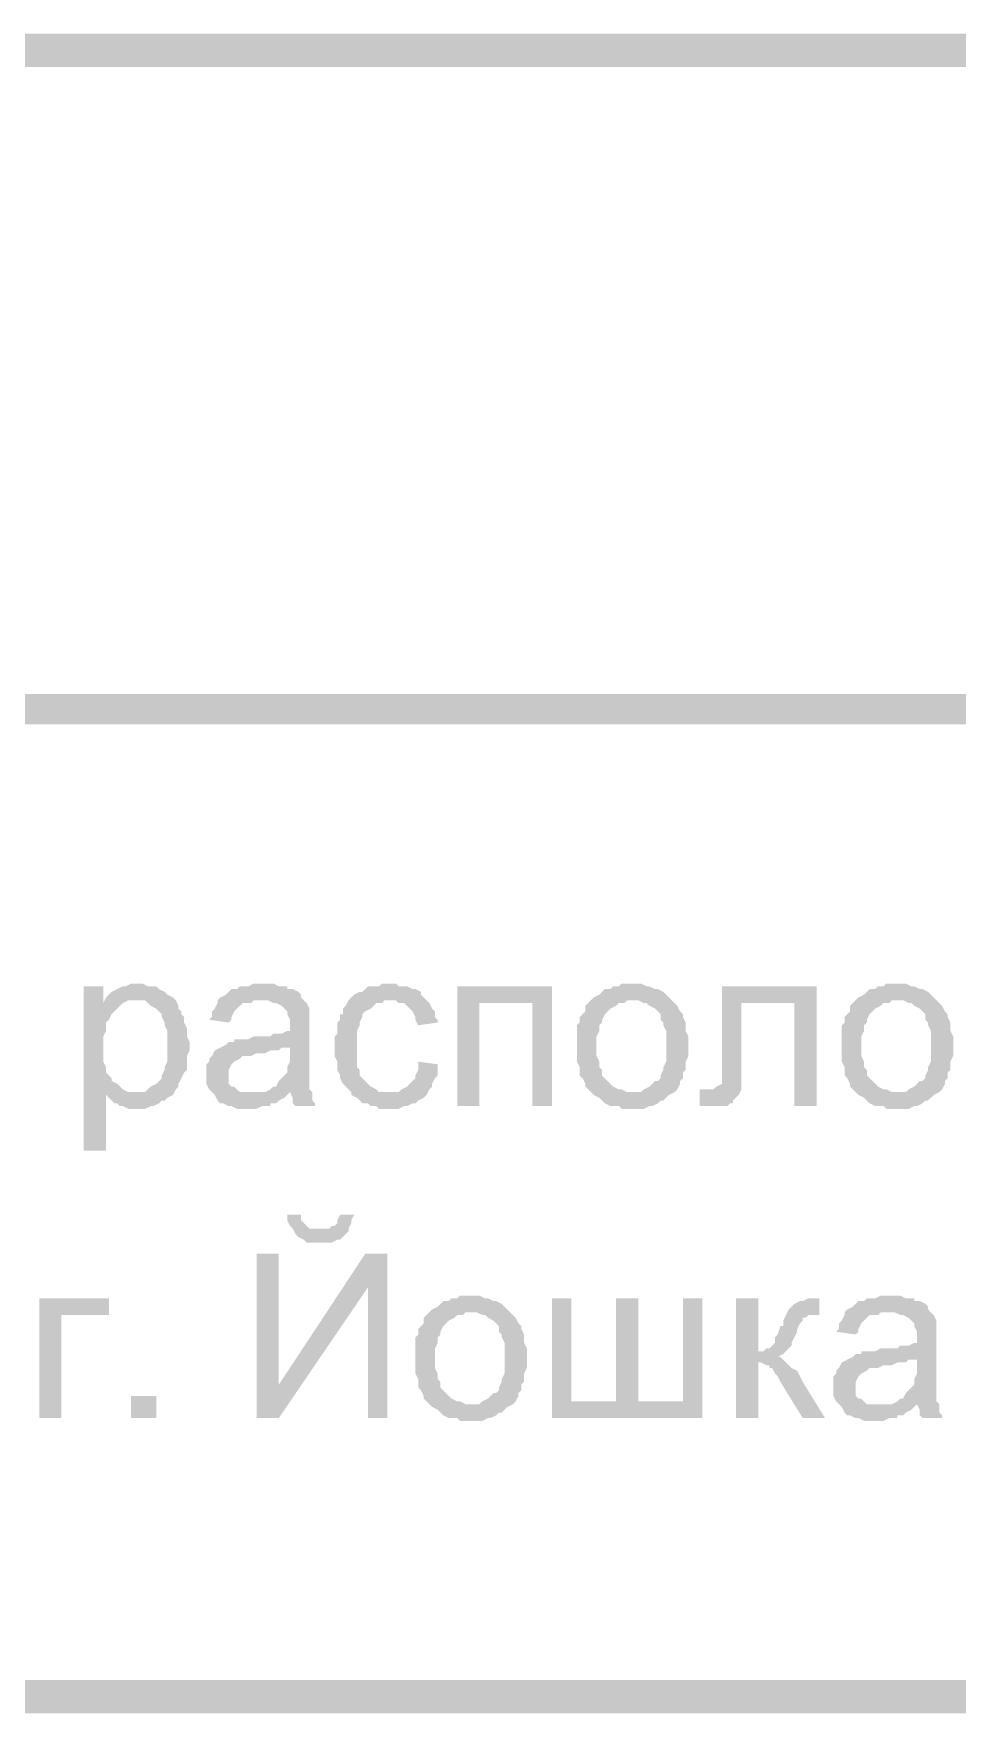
# Model space of a CAD drawing. Header units: millimetres. Extents: x -383313 to -161684, y -117025 to 99224.
# Drawn here: x -323872 to -322468, y -33107 to -30554 of the extents above; entities that cross this region are included whole.
import ezdxf

# ---------------------------------------------------------------- set-up
doc = ezdxf.new("R2010")
doc.units = ezdxf.units.MM
doc.header["$MEASUREMENT"] = 0
doc.layers.add('PDF_Solid Fills', color=7, linetype='Continuous')

# ---------------------------------------------------------------- blocks, each defined once
blk = doc.blocks.new('A$Cf5759c35')
at = {"layer": 'PDF_Solid Fills'}
for points in [[(34747, -13732.9), (34747, -13732.9), (34738.6, -13732.9), (34730.1, -13737.2), (34725.9, -13737.2), (34717.4, -13741.4), (34717.4, -13741.4), (34708.9, -13745.6), (34704.7, -13749.9), (34700.5, -13754.1), (34747, -13758.3), (34751.3, -13758.3), (34759.7, -13758.3), (34764, -13762.6), (34768.2, -13766.8), (34776.7, -13771), (34780.9, -13775.3), (34785.1, -13779.5), (34785.1, -13783.7), (34789.4, -13792.2), (34789.4, -13796.4), (34793.6, -13804.9), (34793.6, -13809.1), (34793.6, -13817.6), (34793.6, -13826.1), (34793.6, -13830.3), (34793.6, -13838.8), (34793.6, -13847.2), (34793.6, -13851.5), (34789.4, -13859.9), (34789.4, -13864.2), (34785.1, -13872.6), (34785.1, -13876.9), (34780.9, -13881.1), (34776.7, -13885.3), (34768.2, -13889.6), (34764, -13893.8), (34759.7, -13898), (34751.3, -13898), (34742.8, -13898), (34700.5, -13902.3), (34700.5, -13902.3), (34708.9, -13910.7), (34713.2, -13915), (34717.4, -13915), (34721.6, -13919.2), (34725.9, -13919.2), (34734.3, -13923.4), (34738.6, -13923.4), (34747, -13923.4), (34747, -13923.4), (34755.5, -13923.4), (34759.7, -13923.4), (34768.2, -13919.2), (34772.4, -13919.2), (34780.9, -13915), (34785.1, -13910.7), (34789.4, -13910.7), (34793.6, -13906.5), (34802.1, -13902.3), (34806.3, -13893.8), (34810.5, -13889.6), (34810.5, -13885.3), (34814.8, -13876.9), (34814.8, -13876.9), (34819, -13868.4), (34823.2, -13864.2), (34823.2, -13855.7), (34823.2, -13847.2), (34823.2, -13843), (34827.5, -13834.5), (34827.5, -13826.1), (34827.5, -13826.1), (34827.5, -13821.8), (34823.2, -13813.4), (34823.2, -13804.9), (34823.2, -13800.7), (34819, -13792.2), (34819, -13783.7), (34814.8, -13779.5), (34814.8, -13775.3), (34810.5, -13771), (34810.5, -13766.8), (34806.3, -13758.3), (34802.1, -13754.1), (34793.6, -13749.9), (34789.4, -13745.6), (34789.4, -13745.6), (34780.9, -13741.4), (34776.7, -13737.2), (34768.2, -13737.2), (34764, -13737.2), (34755.5, -13732.9)], [(34941.8, -13732.9), (34941.8, -13732.9), (34924.8, -13732.9), (34916.4, -13737.2), (34912.1, -13737.2), (34903.7, -13737.2), (34899.4, -13741.4), (34891, -13741.4), (34886.7, -13745.6), (34882.5, -13749.9), (34874, -13754.1), (34869.8, -13758.3), (34933.3, -13758.3), (34937.5, -13758.3), (34946, -13758.3), (34954.5, -13762.6), (34958.7, -13762.6), (34967.2, -13766.8), (34971.4, -13771), (34971.4, -13771), (34975.6, -13775.3), (34975.6, -13779.5), (34979.9, -13788), (34979.9, -13796.4), (34979.9, -13796.4), (34979.9, -13804.9), (34975.6, -13804.9), (34967.2, -13809.1), (34962.9, -13809.1), (34954.5, -13809.1), (34950.2, -13813.4), (34941.8, -13813.4), (34933.3, -13813.4), (34924.8, -13813.4), (34916.4, -13817.6), (34907.9, -13817.6), (34903.7, -13817.6), (34895.2, -13817.6), (34895.2, -13821.8), (34886.7, -13821.8), (34882.5, -13826.1), (34979.9, -13830.3), (34979.9, -13838.8), (34979.9, -13843), (34979.9, -13851.5), (34975.6, -13859.9), (34975.6, -13864.2), (34975.6, -13868.4), (34971.4, -13872.6), (34967.2, -13876.9), (34962.9, -13881.1), (34958.7, -13889.6), (34954.5, -13889.6), (34950.2, -13893.8), (34941.8, -13898), (34979.9, -13898), (34979.9, -13898), (34984.1, -13906.5), (34984.1, -13915), (34988.3, -13919.2), (35018, -13919.2), (35018, -13915), (35013.7, -13910.7), (35013.7, -13902.3), (35013.7, -13898), (35009.5, -13893.8), (35009.5, -13889.6), (35009.5, -13885.3), (35009.5, -13881.1), (35009.5, -13872.6), (35009.5, -13864.2), (35009.5, -13855.7), (35009.5, -13843), (35009.5, -13800.7), (35009.5, -13800.7), (35009.5, -13792.2), (35009.5, -13783.7), (35009.5, -13779.5), (35009.5, -13775.3), (35009.5, -13771), (35005.3, -13762.6), (35001, -13758.3), (34996.8, -13754.1), (34996.8, -13749.9), (34992.6, -13745.6), (34984.1, -13741.4), (34975.6, -13741.4), (34975.6, -13737.2), (34967.2, -13737.2), (34962.9, -13737.2), (34954.5, -13732.9), (34946, -13732.9)], [(35132.3, -13732.9), (35119.6, -13732.9), (35115.3, -13737.2), (35098.4, -13737.2), (35094.2, -13741.4), (35089.9, -13745.6), (35085.7, -13745.6), (35077.2, -13749.9), (35073, -13754.1), (35068.8, -13758.3), (35064.5, -13766.8), (35060.3, -13771), (35060.3, -13779.5), (35056.1, -13779.5), (35056.1, -13788), (35051.8, -13792.2), (35051.8, -13800.7), (35051.8, -13809.1), (35047.6, -13813.4), (35047.6, -13821.8), (35047.6, -13830.3), (35047.6, -13838.8), (35047.6, -13843), (35051.8, -13851.5), (35051.8, -13859.9), (35051.8, -13864.2), (35056.1, -13872.6), (35056.1, -13876.9), (35060.3, -13885.3), (35064.5, -13889.6), (35068.8, -13893.8), (35073, -13898), (35132.3, -13898), (35128, -13898), (35123.8, -13898), (35115.3, -13898), (35111.1, -13893.8), (35102.6, -13889.6), (35098.4, -13885.3), (35094.2, -13881.1), (35094.2, -13881.1), (35089.9, -13876.9), (35085.7, -13872.6), (35085.7, -13864.2), (35081.5, -13859.9), (35081.5, -13851.5), (35081.5, -13847.2), (35081.5, -13838.8), (35081.5, -13830.3), (35081.5, -13826.1), (35081.5, -13817.6), (35081.5, -13809.1), (35081.5, -13804.9), (35085.7, -13796.4), (35085.7, -13792.2), (35089.9, -13783.7), (35089.9, -13779.5), (35094.2, -13775.3), (35094.2, -13775.3), (35102.6, -13771), (35106.9, -13766.8), (35111.1, -13762.6), (35119.6, -13762.6), (35123.8, -13758.3), (35132.3, -13758.3), (35187.3, -13758.3), (35183.1, -13754.1), (35178.8, -13749.9), (35178.8, -13745.6), (35170.4, -13741.4), (35166.1, -13741.4), (35157.7, -13737.2), (35153.4, -13737.2), (35145, -13737.2), (35140.7, -13732.9)], [(35500.6, -13732.9), (35500.6, -13732.9), (35483.6, -13732.9), (35479.4, -13737.2), (35470.9, -13737.2), (35466.7, -13741.4), (35458.2, -13741.4), (35454, -13745.6), (35449.8, -13749.9), (35441.3, -13754.1), (35441.3, -13754.1), (35437.1, -13758.3), (35500.6, -13758.3), (35500.6, -13758.3), (35509, -13758.3), (35517.5, -13762.6), (35521.7, -13762.6), (35526, -13766.8), (35534.4, -13771), (35538.7, -13775.3), (35542.9, -13779.5), (35542.9, -13788), (35547.1, -13792.2), (35547.1, -13796.4), (35551.4, -13804.9), (35551.4, -13813.4), (35551.4, -13817.6), (35551.4, -13826.1), (35551.4, -13830.3), (35551.4, -13838.8), (35551.4, -13847.2), (35551.4, -13851.5), (35547.1, -13859.9), (35547.1, -13864.2), (35542.9, -13872.6), (35542.9, -13876.9), (35538.7, -13881.1), (35534.4, -13881.1), (35530.2, -13885.3), (35526, -13889.6), (35517.5, -13893.8), (35513.3, -13898), (35504.8, -13898), (35500.6, -13898), (35437.1, -13898), (35441.3, -13902.3), (35449.8, -13906.5), (35454, -13910.7), (35458.2, -13915), (35466.7, -13919.2), (35470.9, -13919.2), (35479.4, -13919.2), (35483.6, -13923.4), (35492.1, -13923.4), (35500.6, -13923.4), (35504.8, -13923.4), (35509, -13923.4), (35517.5, -13923.4), (35526, -13919.2), (35530.2, -13919.2), (35538.7, -13915), (35542.9, -13910.7), (35547.1, -13910.7), (35551.4, -13906.5), (35555.6, -13902.3), (35564.1, -13898), (35568.3, -13893.8), (35572.5, -13885.3), (35572.5, -13881.1), (35572.5, -13881.1), (35576.8, -13876.9), (35576.8, -13868.4), (35581, -13864.2), (35581, -13855.7), (35581, -13851.5), (35585.2, -13843), (35585.2, -13834.5), (35585.2, -13826.1), (35585.2, -13821.8), (35585.2, -13813.4), (35581, -13804.9), (35581, -13796.4), (35581, -13792.2), (35576.8, -13783.7), (35576.8, -13779.5), (35572.5, -13775.3), (35568.3, -13766.8), (35564.1, -13762.6), (35559.8, -13758.3), (35555.6, -13754.1), (35551.4, -13749.9), (35547.1, -13745.6), (35538.7, -13741.4), (35534.4, -13741.4), (35526, -13737.2), (35521.7, -13737.2), (35513.3, -13732.9), (35509, -13732.9)], [(35902.7, -13732.9), (35902.7, -13732.9), (35885.8, -13732.9), (35881.6, -13737.2), (35873.1, -13737.2), (35868.9, -13741.4), (35860.4, -13741.4), (35856.2, -13745.6), (35851.9, -13749.9), (35843.5, -13754.1), (35843.5, -13754.1), (35839.2, -13758.3), (35902.7, -13758.3), (35902.7, -13758.3), (35911.2, -13758.3), (35919.7, -13762.6), (35923.9, -13762.6), (35928.1, -13766.8), (35936.6, -13771), (35940.8, -13775.3), (35945.1, -13779.5), (35945.1, -13788), (35949.3, -13792.2), (35949.3, -13796.4), (35953.5, -13804.9), (35953.5, -13813.4), (35953.5, -13817.6), (35953.5, -13826.1), (35953.5, -13830.3), (35953.5, -13838.8), (35953.5, -13847.2), (35953.5, -13851.5), (35949.3, -13859.9), (35949.3, -13864.2), (35945.1, -13872.6), (35945.1, -13876.9), (35940.8, -13881.1), (35936.6, -13881.1), (35932.4, -13885.3), (35928.1, -13889.6), (35919.7, -13893.8), (35915.4, -13898), (35907, -13898), (35902.7, -13898), (35839.2, -13898), (35843.5, -13902.3), (35851.9, -13906.5), (35856.2, -13910.7), (35860.4, -13915), (35868.9, -13919.2), (35873.1, -13919.2), (35881.6, -13919.2), (35885.8, -13923.4), (35894.3, -13923.4), (35902.7, -13923.4), (35907, -13923.4), (35911.2, -13923.4), (35919.7, -13923.4), (35928.1, -13919.2), (35932.4, -13919.2), (35940.8, -13915), (35945.1, -13910.7), (35949.3, -13910.7), (35953.5, -13906.5), (35957.8, -13902.3), (35966.2, -13898), (35970.5, -13893.8), (35974.7, -13885.3), (35974.7, -13881.1), (35974.7, -13881.1), (35978.9, -13876.9), (35978.9, -13868.4), (35983.2, -13864.2), (35983.2, -13855.7), (35983.2, -13851.5), (35987.4, -13843), (35987.4, -13834.5), (35987.4, -13826.1), (35987.4, -13821.8), (35987.4, -13813.4), (35983.2, -13804.9), (35983.2, -13796.4), (35983.2, -13792.2), (35978.9, -13783.7), (35978.9, -13779.5), (35974.7, -13775.3), (35970.5, -13766.8), (35966.2, -13762.6), (35962, -13758.3), (35957.8, -13754.1), (35953.5, -13749.9), (35949.3, -13745.6), (35940.8, -13741.4), (35936.6, -13741.4), (35928.1, -13737.2), (35923.9, -13737.2), (35915.4, -13732.9), (35911.2, -13732.9)], [(34696.2, -13737.2), (34666.6, -13737.2), (34666.6, -13986.9), (34700.5, -13986.9), (34700.5, -13902.3), (34742.8, -13898), (34738.6, -13898), (34734.3, -13898), (34725.9, -13893.8), (34721.6, -13889.6), (34717.4, -13885.3), (34708.9, -13881.1), (34708.9, -13876.9), (34704.7, -13872.6), (34700.5, -13868.4), (34700.5, -13859.9), (34696.2, -13851.5), (34696.2, -13847.2), (34696.2, -13838.8), (34696.2, -13830.3), (34696.2, -13826.1), (34696.2, -13817.6), (34696.2, -13813.4), (34700.5, -13804.9), (34700.5, -13796.4), (34700.5, -13792.2), (34704.7, -13788), (34708.9, -13779.5), (34713.2, -13775.3), (34717.4, -13771), (34721.6, -13766.8), (34725.9, -13762.6), (34696.2, -13762.6)], [(34700.5, -13754.1), (34696.2, -13762.6), (34725.9, -13762.6), (34734.3, -13758.3), (34738.6, -13758.3), (34747, -13758.3)], [(34869.8, -13758.3), (34869.8, -13762.6), (34865.6, -13771), (34861.3, -13775.3), (34861.3, -13783.7), (34857.1, -13788), (34886.7, -13792.2), (34891, -13788), (34891, -13783.7), (34895.2, -13775.3), (34899.4, -13771), (34903.7, -13766.8), (34907.9, -13762.6), (34912.1, -13762.6), (34920.6, -13762.6), (34924.8, -13758.3), (34933.3, -13758.3)], [(35187.3, -13758.3), (35132.3, -13758.3), (35140.7, -13758.3), (35145, -13762.6), (35153.4, -13762.6), (35157.7, -13766.8), (35161.9, -13771), (35166.1, -13775.3), (35170.4, -13783.7), (35170.4, -13788), (35174.6, -13796.4), (35204.2, -13792.2), (35204.2, -13788), (35200, -13783.7), (35200, -13775.3), (35195.8, -13771), (35191.5, -13762.6)], [(35377.8, -13737.2), (35233.9, -13737.2), (35233.9, -13919.2), (35267.7, -13919.2), (35267.7, -13762.6), (35348.2, -13762.6)], [(35437.1, -13758.3), (35432.8, -13762.6), (35428.6, -13766.8), (35428.6, -13775.3), (35424.4, -13779.5), (35420.1, -13783.7), (35420.1, -13792.2), (35415.9, -13796.4), (35415.9, -13804.9), (35415.9, -13813.4), (35415.9, -13821.8), (35415.9, -13830.3), (35415.9, -13830.3), (35415.9, -13838.8), (35415.9, -13847.2), (35415.9, -13851.5), (35420.1, -13859.9), (35420.1, -13868.4), (35420.1, -13872.6), (35424.4, -13876.9), (35428.6, -13885.3), (35428.6, -13889.6), (35432.8, -13893.8), (35437.1, -13898), (35500.6, -13898), (35496.3, -13898), (35492.1, -13898), (35483.6, -13893.8), (35479.4, -13893.8), (35470.9, -13889.6), (35466.7, -13885.3), (35462.5, -13881.1), (35462.5, -13881.1), (35458.2, -13876.9), (35454, -13872.6), (35454, -13864.2), (35449.8, -13859.9), (35449.8, -13851.5), (35445.5, -13843), (35445.5, -13838.8), (35445.5, -13830.3), (35445.5, -13826.1), (35445.5, -13817.6), (35445.5, -13813.4), (35449.8, -13804.9), (35449.8, -13796.4), (35454, -13792.2), (35454, -13788), (35458.2, -13779.5), (35462.5, -13775.3), (35462.5, -13775.3), (35466.7, -13771), (35475.2, -13766.8), (35479.4, -13762.6), (35487.9, -13762.6), (35492.1, -13758.3), (35500.6, -13758.3)], [(35780, -13737.2), (35636, -13737.2), (35636, -13885.3), (35636, -13885.3), (35627.6, -13889.6), (35627.6, -13889.6), (35623.3, -13893.8), (35614.9, -13893.8), (35602.2, -13893.8), (35602.2, -13919.2), (35606.4, -13919.2), (35614.9, -13919.2), (35619.1, -13919.2), (35627.6, -13919.2), (35627.6, -13919.2), (35636, -13919.2), (35644.5, -13919.2), (35648.7, -13915), (35653, -13915), (35653, -13910.7), (35657.2, -13906.5), (35661.4, -13902.3), (35665.7, -13893.8), (35665.7, -13889.6), (35665.7, -13885.3), (35665.7, -13881.1), (35665.7, -13872.6), (35665.7, -13864.2), (35665.7, -13855.7), (35665.7, -13762.6), (35746.1, -13762.6)], [(35839.2, -13758.3), (35835, -13762.6), (35830.8, -13766.8), (35830.8, -13775.3), (35826.5, -13779.5), (35822.3, -13783.7), (35822.3, -13792.2), (35818.1, -13796.4), (35818.1, -13804.9), (35818.1, -13813.4), (35818.1, -13821.8), (35818.1, -13830.3), (35818.1, -13830.3), (35818.1, -13838.8), (35818.1, -13847.2), (35818.1, -13851.5), (35822.3, -13859.9), (35822.3, -13868.4), (35822.3, -13872.6), (35826.5, -13876.9), (35830.8, -13885.3), (35830.8, -13889.6), (35835, -13893.8), (35839.2, -13898), (35902.7, -13898), (35898.5, -13898), (35894.3, -13898), (35885.8, -13893.8), (35881.6, -13893.8), (35873.1, -13889.6), (35868.9, -13885.3), (35864.6, -13881.1), (35864.6, -13881.1), (35860.4, -13876.9), (35856.2, -13872.6), (35856.2, -13864.2), (35851.9, -13859.9), (35851.9, -13851.5), (35847.7, -13843), (35847.7, -13838.8), (35847.7, -13830.3), (35847.7, -13826.1), (35847.7, -13817.6), (35847.7, -13813.4), (35851.9, -13804.9), (35851.9, -13796.4), (35856.2, -13792.2), (35856.2, -13788), (35860.4, -13779.5), (35864.6, -13775.3), (35864.6, -13775.3), (35868.9, -13771), (35877.3, -13766.8), (35881.6, -13762.6), (35890, -13762.6), (35894.3, -13758.3), (35902.7, -13758.3)], [(34882.5, -13826.1), (34874, -13830.3), (34874, -13830.3), (34865.6, -13834.5), (34861.3, -13843), (34857.1, -13847.2), (34857.1, -13851.5), (34852.9, -13855.7), (34852.9, -13864.2), (34852.9, -13872.6), (34852.9, -13872.6), (34852.9, -13881.1), (34852.9, -13885.3), (34857.1, -13893.8), (34861.3, -13898), (34865.6, -13902.3), (34869.8, -13910.7), (34869.8, -13910.7), (34874, -13915), (34878.3, -13915), (34886.7, -13919.2), (34891, -13919.2), (34899.4, -13923.4), (34907.9, -13923.4), (34916.4, -13923.4), (34920.6, -13923.4), (34929.1, -13923.4), (34937.5, -13919.2), (34941.8, -13919.2), (34950.2, -13919.2), (34950.2, -13915), (34958.7, -13915), (34962.9, -13910.7), (34971.4, -13906.5), (34975.6, -13902.3), (34920.6, -13898), (34920.6, -13898), (34912.1, -13898), (34903.7, -13898), (34899.4, -13893.8), (34895.2, -13889.6), (34891, -13889.6), (34886.7, -13885.3), (34886.7, -13876.9), (34886.7, -13872.6), (34886.7, -13868.4), (34886.7, -13864.2), (34891, -13855.7), (34891, -13855.7), (34895.2, -13851.5), (34903.7, -13847.2), (34907.9, -13843), (34912.1, -13843), (34920.6, -13843), (34929.1, -13838.8), (34933.3, -13838.8), (34941.8, -13838.8), (34950.2, -13834.5), (34954.5, -13834.5), (34962.9, -13834.5), (34967.2, -13830.3), (34975.6, -13830.3), (34979.9, -13830.3)], [(35174.6, -13851.5), (35174.6, -13864.2), (35170.4, -13872.6), (35170.4, -13876.9), (35166.1, -13881.1), (35161.9, -13885.3), (35157.7, -13889.6), (35149.2, -13893.8), (35145, -13898), (35136.5, -13898), (35132.3, -13898), (35073, -13898), (35073, -13902.3), (35081.5, -13906.5), (35085.7, -13910.7), (35089.9, -13915), (35098.4, -13915), (35102.6, -13919.2), (35111.1, -13919.2), (35115.3, -13923.4), (35123.8, -13923.4), (35132.3, -13923.4), (35136.5, -13923.4), (35145, -13923.4), (35153.4, -13919.2), (35157.7, -13919.2), (35166.1, -13915), (35170.4, -13915), (35174.6, -13910.7), (35183.1, -13906.5), (35183.1, -13906.5), (35187.3, -13902.3), (35191.5, -13893.8), (35195.8, -13889.6), (35195.8, -13885.3), (35200, -13876.9), (35204.2, -13872.6), (35204.2, -13864.2), (35204.2, -13855.7)], [(34996.8, -14084.3), (34975.6, -14084.3), (34975.6, -14092.8), (34979.9, -14101.2), (34984.1, -14105.5), (35026.4, -14105.5), (35018, -14105.5), (35009.5, -14105.5), (35005.3, -14101.2), (35001, -14097), (34996.8, -14092.8)], [(35077.2, -14084.3), (35056.1, -14084.3), (35051.8, -14092.8), (35051.8, -14097), (35047.6, -14101.2), (35043.4, -14101.2), (35039.1, -14105.5), (35034.9, -14105.5), (35026.4, -14105.5), (34984.1, -14105.5), (34988.3, -14113.9), (34992.6, -14118.2), (34992.6, -14118.2), (35001, -14122.4), (35005.3, -14126.6), (35009.5, -14126.6), (35018, -14126.6), (35026.4, -14126.6), (35030.7, -14126.6), (35039.1, -14126.6), (35043.4, -14126.6), (35051.8, -14122.4), (35056.1, -14122.4), (35060.3, -14118.2), (35064.5, -14113.9), (35068.8, -14109.7), (35068.8, -14105.5), (35073, -14097), (35073, -14092.8)], [(35128, -14143.6), (35094.2, -14143.6), (34962.9, -14342.5), (34929.1, -14393.3), (34962.9, -14393.3), (35098.4, -14194.4)], [(34704.7, -14211.3), (34598.9, -14211.3), (34598.9, -14393.3), (34632.7, -14393.3), (34632.7, -14236.7), (34704.7, -14236.7)], [(35255, -14207.1), (35255, -14207.1), (35238.1, -14207.1), (35233.9, -14211.3), (35225.4, -14211.3), (35221.2, -14215.5), (35212.7, -14215.5), (35208.5, -14219.8), (35204.2, -14224), (35195.8, -14228.2), (35195.8, -14228.2), (35191.5, -14232.5), (35255, -14232.5), (35255, -14232.5), (35263.5, -14232.5), (35272, -14236.7), (35276.2, -14236.7), (35280.4, -14240.9), (35288.9, -14245.2), (35293.1, -14249.4), (35297.4, -14253.6), (35297.4, -14262.1), (35301.6, -14266.3), (35301.6, -14270.6), (35305.8, -14279), (35305.8, -14287.5), (35305.8, -14291.7), (35305.8, -14300.2), (35305.8, -14304.4), (35305.8, -14312.9), (35305.8, -14321.4), (35305.8, -14325.6), (35301.6, -14334.1), (35301.6, -14338.3), (35297.4, -14346.8), (35297.4, -14351), (35293.1, -14355.2), (35288.9, -14355.2), (35284.7, -14359.5), (35280.4, -14363.7), (35272, -14367.9), (35267.7, -14372.2), (35259.3, -14372.2), (35255, -14372.2), (35191.5, -14372.2), (35195.8, -14376.4), (35204.2, -14380.6), (35208.5, -14384.9), (35212.7, -14389.1), (35221.2, -14393.3), (35225.4, -14393.3), (35233.9, -14393.3), (35238.1, -14397.6), (35246.6, -14397.6), (35255, -14397.6), (35259.3, -14397.6), (35263.5, -14397.6), (35272, -14397.6), (35280.4, -14393.3), (35284.7, -14393.3), (35293.1, -14389.1), (35297.4, -14384.9), (35301.6, -14384.9), (35305.8, -14380.6), (35310.1, -14376.4), (35318.5, -14372.2), (35322.8, -14367.9), (35327, -14359.5), (35327, -14355.2), (35327, -14355.2), (35331.2, -14351), (35331.2, -14342.5), (35335.5, -14338.3), (35335.5, -14329.8), (35335.5, -14325.6), (35339.7, -14317.1), (35339.7, -14308.7), (35339.7, -14300.2), (35339.7, -14296), (35339.7, -14287.5), (35335.5, -14279), (35335.5, -14270.6), (35335.5, -14266.3), (35331.2, -14257.9), (35331.2, -14253.6), (35327, -14249.4), (35322.8, -14240.9), (35318.5, -14236.7), (35314.3, -14232.5), (35310.1, -14228.2), (35305.8, -14224), (35301.6, -14219.8), (35293.1, -14215.5), (35288.9, -14215.5), (35280.4, -14211.3), (35276.2, -14211.3), (35267.7, -14207.1), (35263.5, -14207.1)], [(35407.4, -14211.3), (35377.8, -14211.3), (35377.8, -14393.3), (35509, -14367.9), (35407.4, -14367.9)], [(35606.4, -14211.3), (35576.8, -14211.3), (35576.8, -14367.9), (35509, -14367.9), (35377.8, -14393.3), (35606.4, -14393.3)], [(35509, -14211.3), (35475.2, -14211.3), (35475.2, -14367.9), (35407.4, -14367.9), (35509, -14367.9)], [(35691.1, -14211.3), (35657.2, -14211.3), (35657.2, -14393.3), (35691.1, -14393.3), (35691.1, -14308.7), (35733.4, -14308.7), (35729.2, -14304.4), (35724.9, -14300.2), (35720.7, -14300.2), (35720.7, -14300.2), (35729.2, -14296), (35733.4, -14291.7), (35691.1, -14291.7)], [(35784.2, -14211.3), (35767.3, -14211.3), (35758.8, -14215.5), (35754.6, -14215.5), (35746.1, -14219.8), (35741.9, -14224), (35741.9, -14224), (35737.6, -14228.2), (35733.4, -14236.7), (35775.7, -14236.7), (35784.2, -14236.7)], [(35894.3, -14207.1), (35894.3, -14207.1), (35877.3, -14207.1), (35868.9, -14211.3), (35864.6, -14211.3), (35856.2, -14211.3), (35851.9, -14215.5), (35843.5, -14215.5), (35839.2, -14219.8), (35835, -14224), (35826.5, -14228.2), (35822.3, -14232.5), (35885.8, -14232.5), (35890, -14232.5), (35898.5, -14232.5), (35907, -14236.7), (35911.2, -14236.7), (35919.7, -14240.9), (35923.9, -14245.2), (35923.9, -14245.2), (35928.1, -14249.4), (35928.1, -14253.6), (35932.4, -14262.1), (35932.4, -14270.6), (35932.4, -14270.6), (35932.4, -14279), (35928.1, -14279), (35919.7, -14283.3), (35915.4, -14283.3), (35907, -14283.3), (35902.7, -14287.5), (35894.3, -14287.5), (35885.8, -14287.5), (35877.3, -14287.5), (35868.9, -14291.7), (35860.4, -14291.7), (35856.2, -14291.7), (35847.7, -14291.7), (35847.7, -14296), (35839.2, -14296), (35835, -14300.2), (35932.4, -14304.4), (35932.4, -14312.9), (35932.4, -14317.1), (35932.4, -14325.6), (35928.1, -14334.1), (35928.1, -14338.3), (35928.1, -14342.5), (35923.9, -14346.8), (35919.7, -14351), (35915.4, -14355.2), (35911.2, -14363.7), (35907, -14363.7), (35902.7, -14367.9), (35894.3, -14372.2), (35932.4, -14372.2), (35932.4, -14372.2), (35936.6, -14380.6), (35936.6, -14389.1), (35940.8, -14393.3), (35970.5, -14393.3), (35970.5, -14389.1), (35966.2, -14384.9), (35966.2, -14376.4), (35966.2, -14372.2), (35962, -14367.9), (35962, -14363.7), (35962, -14359.5), (35962, -14355.2), (35962, -14346.8), (35962, -14338.3), (35962, -14329.8), (35962, -14317.1), (35962, -14274.8), (35962, -14274.8), (35962, -14266.3), (35962, -14257.9), (35962, -14253.6), (35962, -14249.4), (35962, -14245.2), (35957.8, -14236.7), (35953.5, -14232.5), (35949.3, -14228.2), (35949.3, -14224), (35945.1, -14219.8), (35936.6, -14215.5), (35928.1, -14215.5), (35928.1, -14211.3), (35919.7, -14211.3), (35915.4, -14211.3), (35907, -14207.1), (35898.5, -14207.1)], [(35191.5, -14232.5), (35187.3, -14236.7), (35183.1, -14240.9), (35183.1, -14249.4), (35178.8, -14253.6), (35174.6, -14257.9), (35174.6, -14266.3), (35170.4, -14270.6), (35170.4, -14279), (35170.4, -14287.5), (35170.4, -14296), (35170.4, -14304.4), (35170.4, -14304.4), (35170.4, -14312.9), (35170.4, -14321.4), (35170.4, -14325.6), (35174.6, -14334.1), (35174.6, -14342.5), (35174.6, -14346.8), (35178.8, -14351), (35183.1, -14359.5), (35183.1, -14363.7), (35187.3, -14367.9), (35191.5, -14372.2), (35255, -14372.2), (35250.8, -14372.2), (35246.6, -14372.2), (35238.1, -14367.9), (35233.9, -14367.9), (35225.4, -14363.7), (35221.2, -14359.5), (35216.9, -14355.2), (35216.9, -14355.2), (35212.7, -14351), (35208.5, -14346.8), (35208.5, -14338.3), (35204.2, -14334.1), (35204.2, -14325.6), (35200, -14317.1), (35200, -14312.9), (35200, -14304.4), (35200, -14300.2), (35200, -14291.7), (35200, -14287.5), (35204.2, -14279), (35204.2, -14270.6), (35208.5, -14266.3), (35208.5, -14262.1), (35212.7, -14253.6), (35216.9, -14249.4), (35216.9, -14249.4), (35221.2, -14245.2), (35229.6, -14240.9), (35233.9, -14236.7), (35242.3, -14236.7), (35246.6, -14232.5), (35255, -14232.5)], [(35733.4, -14236.7), (35729.2, -14245.2), (35729.2, -14253.6), (35724.9, -14253.6), (35720.7, -14266.3), (35716.5, -14270.6), (35716.5, -14279), (35712.2, -14283.3), (35712.2, -14283.3), (35708, -14287.5), (35703.8, -14287.5), (35699.5, -14291.7), (35691.1, -14291.7), (35733.4, -14291.7), (35737.6, -14287.5), (35741.9, -14283.3), (35741.9, -14279), (35746.1, -14270.6), (35750.3, -14262.1), (35750.3, -14257.9), (35754.6, -14249.4), (35758.8, -14245.2), (35758.8, -14240.9), (35763, -14240.9), (35767.3, -14236.7), (35775.7, -14236.7)], [(35822.3, -14232.5), (35822.3, -14236.7), (35818.1, -14245.2), (35813.8, -14249.4), (35813.8, -14257.9), (35809.6, -14262.1), (35839.2, -14266.3), (35843.5, -14262.1), (35843.5, -14257.9), (35847.7, -14249.4), (35851.9, -14245.2), (35856.2, -14240.9), (35860.4, -14236.7), (35864.6, -14236.7), (35873.1, -14236.7), (35877.3, -14232.5), (35885.8, -14232.5)], [(35733.4, -14308.7), (35691.1, -14308.7), (35695.3, -14308.7), (35703.8, -14312.9), (35708, -14312.9), (35708, -14317.1), (35712.2, -14317.1), (35716.5, -14325.6), (35720.7, -14329.8), (35724.9, -14338.3), (35758.8, -14393.3), (35792.7, -14393.3), (35758.8, -14338.3), (35758.8, -14338.3), (35754.6, -14329.8), (35750.3, -14321.4), (35741.9, -14317.1), (35737.6, -14312.9)], [(35835, -14300.2), (35826.5, -14304.4), (35826.5, -14304.4), (35818.1, -14308.7), (35813.8, -14317.1), (35809.6, -14321.4), (35809.6, -14325.6), (35805.4, -14329.8), (35805.4, -14338.3), (35805.4, -14346.8), (35805.4, -14346.8), (35805.4, -14355.2), (35805.4, -14359.5), (35809.6, -14367.9), (35813.8, -14372.2), (35818.1, -14376.4), (35822.3, -14384.9), (35822.3, -14384.9), (35826.5, -14389.1), (35830.8, -14389.1), (35839.2, -14393.3), (35843.5, -14393.3), (35851.9, -14397.6), (35860.4, -14397.6), (35868.9, -14397.6), (35873.1, -14397.6), (35881.6, -14397.6), (35890, -14393.3), (35894.3, -14393.3), (35902.7, -14393.3), (35902.7, -14389.1), (35911.2, -14389.1), (35915.4, -14384.9), (35923.9, -14380.6), (35928.1, -14376.4), (35873.1, -14372.2), (35873.1, -14372.2), (35864.6, -14372.2), (35856.2, -14372.2), (35851.9, -14367.9), (35847.7, -14363.7), (35843.5, -14363.7), (35839.2, -14359.5), (35839.2, -14351), (35839.2, -14346.8), (35839.2, -14342.5), (35839.2, -14338.3), (35843.5, -14329.8), (35843.5, -14329.8), (35847.7, -14325.6), (35856.2, -14321.4), (35860.4, -14317.1), (35864.6, -14317.1), (35873.1, -14317.1), (35881.6, -14312.9), (35885.8, -14312.9), (35894.3, -14312.9), (35902.7, -14308.7), (35907, -14308.7), (35915.4, -14308.7), (35919.7, -14304.4), (35928.1, -14304.4), (35932.4, -14304.4)]]:
    blk.add_hatch(color=8, dxfattribs=at).paths.add_polyline_path(points)
at = {"layer": 'PDF_Solid Fills', "color": 8, "lineweight": 13}
for points in [[(43421.1, -12289.4), (24921.5, -12340.2), (24874.9, -12289.4)], [(43370.3, -12340.2), (43421.1, -12289.4), (24921.5, -12340.2)]]:
    blk.add_solid(points, dxfattribs=at)
at = {"layer": 'PDF_Solid Fills', "color": 8, "lineweight": 18}
for points in [[(31398.5, -13292.7), (31398.5, -13339.2), (43395.7, -13292.7)], [(31398.5, -13339.2), (43395.7, -13292.7), (43395.7, -13339.2)], [(35377.8, -13737.2), (35348.2, -13762.6), (35377.8, -13919.2), (35348.2, -13919.2)], [(35780, -13737.2), (35746.1, -13762.6), (35780, -13919.2), (35746.1, -13919.2)], [(34941.8, -13898), (34920.6, -13898), (34979.9, -13898), (34975.6, -13902.3)], [(34962.9, -14143.6), (34929.1, -14143.6), (34962.9, -14342.5), (34929.1, -14393.3)], [(35128, -14143.6), (35098.4, -14194.4), (35128, -14393.3), (35098.4, -14393.3)], [(34738.6, -14393.3), (34738.6, -14359.5), (34776.7, -14393.3), (34776.7, -14359.5)], [(35894.3, -14372.2), (35873.1, -14372.2), (35932.4, -14372.2), (35928.1, -14376.4)], [(24896.1, -14791.3), (24896.1, -14842.1), (43395.7, -14791.3)], [(24896.1, -14842.1), (43395.7, -14791.3), (43395.7, -14842.1)]]:
    blk.add_solid(points, dxfattribs=at)

msp = doc.modelspace()

# ---------------------------------------------------------------- block references
at = {"ltscale": 100}
msp.add_blockref('A$Cf5759c35', (-358461.97282, -18264.93104), dxfattribs=at)

doc.saveas('drawing.dxf')
